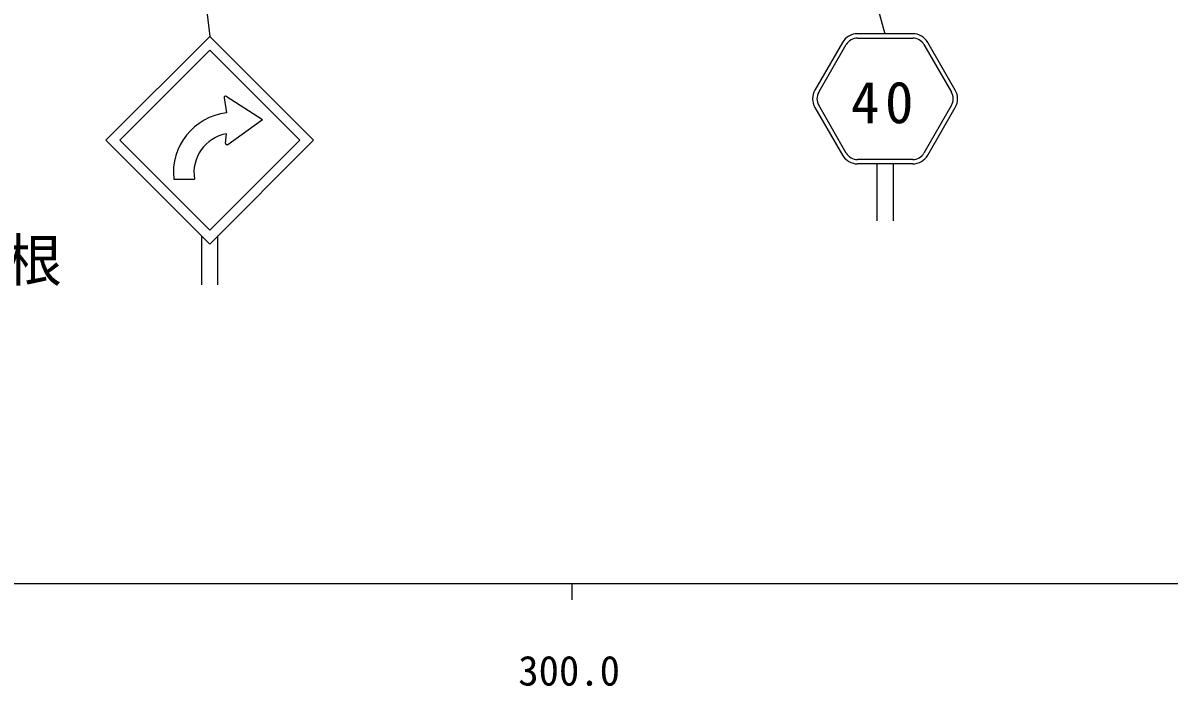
# Model space of a CAD drawing. Units: millimetres at full size, sheet at 1:1000; details may follow other scales. Extents: x 40000 to 680000, y 20000 to 380000.
# Drawn here: x 334371 to 404610, y 198715 to 239367 of the extents above; entities that cross this region are included whole.
import ezdxf
from ezdxf.enums import TextEntityAlignment as Align

# ---------------------------------------------------------------- set-up
doc = ezdxf.new("R2010")
doc.units = ezdxf.units.MM
doc.header["$LTSCALE"] = 1000
doc.layers.add('M-BMK-HTXT', color=7, linetype='Continuous')
doc.layers.add('M-STR-STRC', color=7, linetype='Continuous', lineweight=25)
doc.layers.add('M-TTL-BAND', color=7, linetype='Continuous', lineweight=25)
doc.styles.add('ＭＳ ゴシック', font='')
doc.styles.get('ＭＳ ゴシック').set_extended_font_data('MS Gothic')

msp = doc.modelspace()

# ---------------------------------------------------------------- linework, layer by layer
at = {"layer": 'M-STR-STRC'}
for p, q in [((380005, 264888), (387187, 238707)), ((343173, 261456), (345822, 238538)), ((384598, 238175), (382908, 235249)), ((388898, 238707), (385519, 238707)), ((385519, 238441), (388898, 238441)), ((391509, 235249), (389819, 238175)), ((383139, 235116), (384828, 238042)), ((389589, 238042), (391278, 235116)), ((346695, 234779), (346854, 233849)), ((346827, 234867), (349060, 233438)), ((382908, 234185), (384598, 231259)), ((384828, 231392), (383139, 234318)), ((391278, 234318), (389589, 231392)), ((389819, 231259), (391509, 234185)), ((346918, 231921), (349060, 233438)), ((346783, 232002), (346854, 232575)), ((388898, 230993), (385519, 230993)), ((388898, 230727), (385519, 230727)), ((386708, 230727), (386708, 227227)), ((387708, 230727), (387708, 227227)), ((343610, 229794), (344881, 229794)), ((345322, 226310), (345322, 223310)), ((346322, 223310), (346322, 226310))]:
    msp.add_line(p, q, dxfattribs=at)
for points in [[(345822, 225810), (352186, 232174), (345822, 238538), (339458, 232174)], [(345822, 226658), (351338, 232174), (345822, 237689), (340307, 232174)]]:
    msp.add_lwpolyline(points, close=True, dxfattribs=at)
for centre, radius, start, end in [((385519, 237643), 1064, 90, 150), ((385519, 237643), 798, 90, 150), ((388898, 237643), 1064, 30, 90), ((388898, 237643), 798, 30, 90), ((346781, 234794), 86.3, 57.38076, 189.69095), ((383830, 234717), 1064, 150, 210), ((383830, 234717), 798, 150, 210), ((390587, 234717), 798, 330, 30.00002), ((390587, 234717), 1064, 330, 30), ((347286, 230178), 3696, 96.70317, 185.95551), ((347286, 230178), 2435, 100.20397, 189.06004), ((346868, 231991), 86.3, 172.87498, 305.31121), ((385519, 231791), 1064, 210, 270), ((385519, 231791), 798, 210, 270), ((388898, 231791), 798, 270, 330), ((388898, 231791), 1064, 270, 330)]:
    msp.add_arc(centre, radius, start, end, dxfattribs=at)
at = {"layer": 'M-TTL-BAND'}
for p, q in [((40000, 205000), (579000, 205000)), ((368000, 205000), (368000, 204000))]:
    msp.add_line(p, q, dxfattribs=at)

# ---------------------------------------------------------------- texts
at = {"layer": 'M-BMK-HTXT', "insert": (330997, 224679), "char_height": 2566, "attachment_point": 5, "style": 'ＭＳ ゴシック'}
msp.add_mtext('\\T1.29;字山根', dxfattribs=at)
at = {"layer": 'M-STR-STRC', "insert": (387200, 234481), "char_height": 2566, "attachment_point": 5, "style": 'ＭＳ ゴシック'}
msp.add_mtext('\\T1.2;40', dxfattribs=at)
at = {"layer": 'M-TTL-BAND', "style": 'ＭＳ ゴシック'}
msp.add_text('300.0', height=1833, dxfattribs=at).set_placement((367844, 198195), align=Align.BOTTOM_CENTER)

doc.saveas('drawing.dxf')
